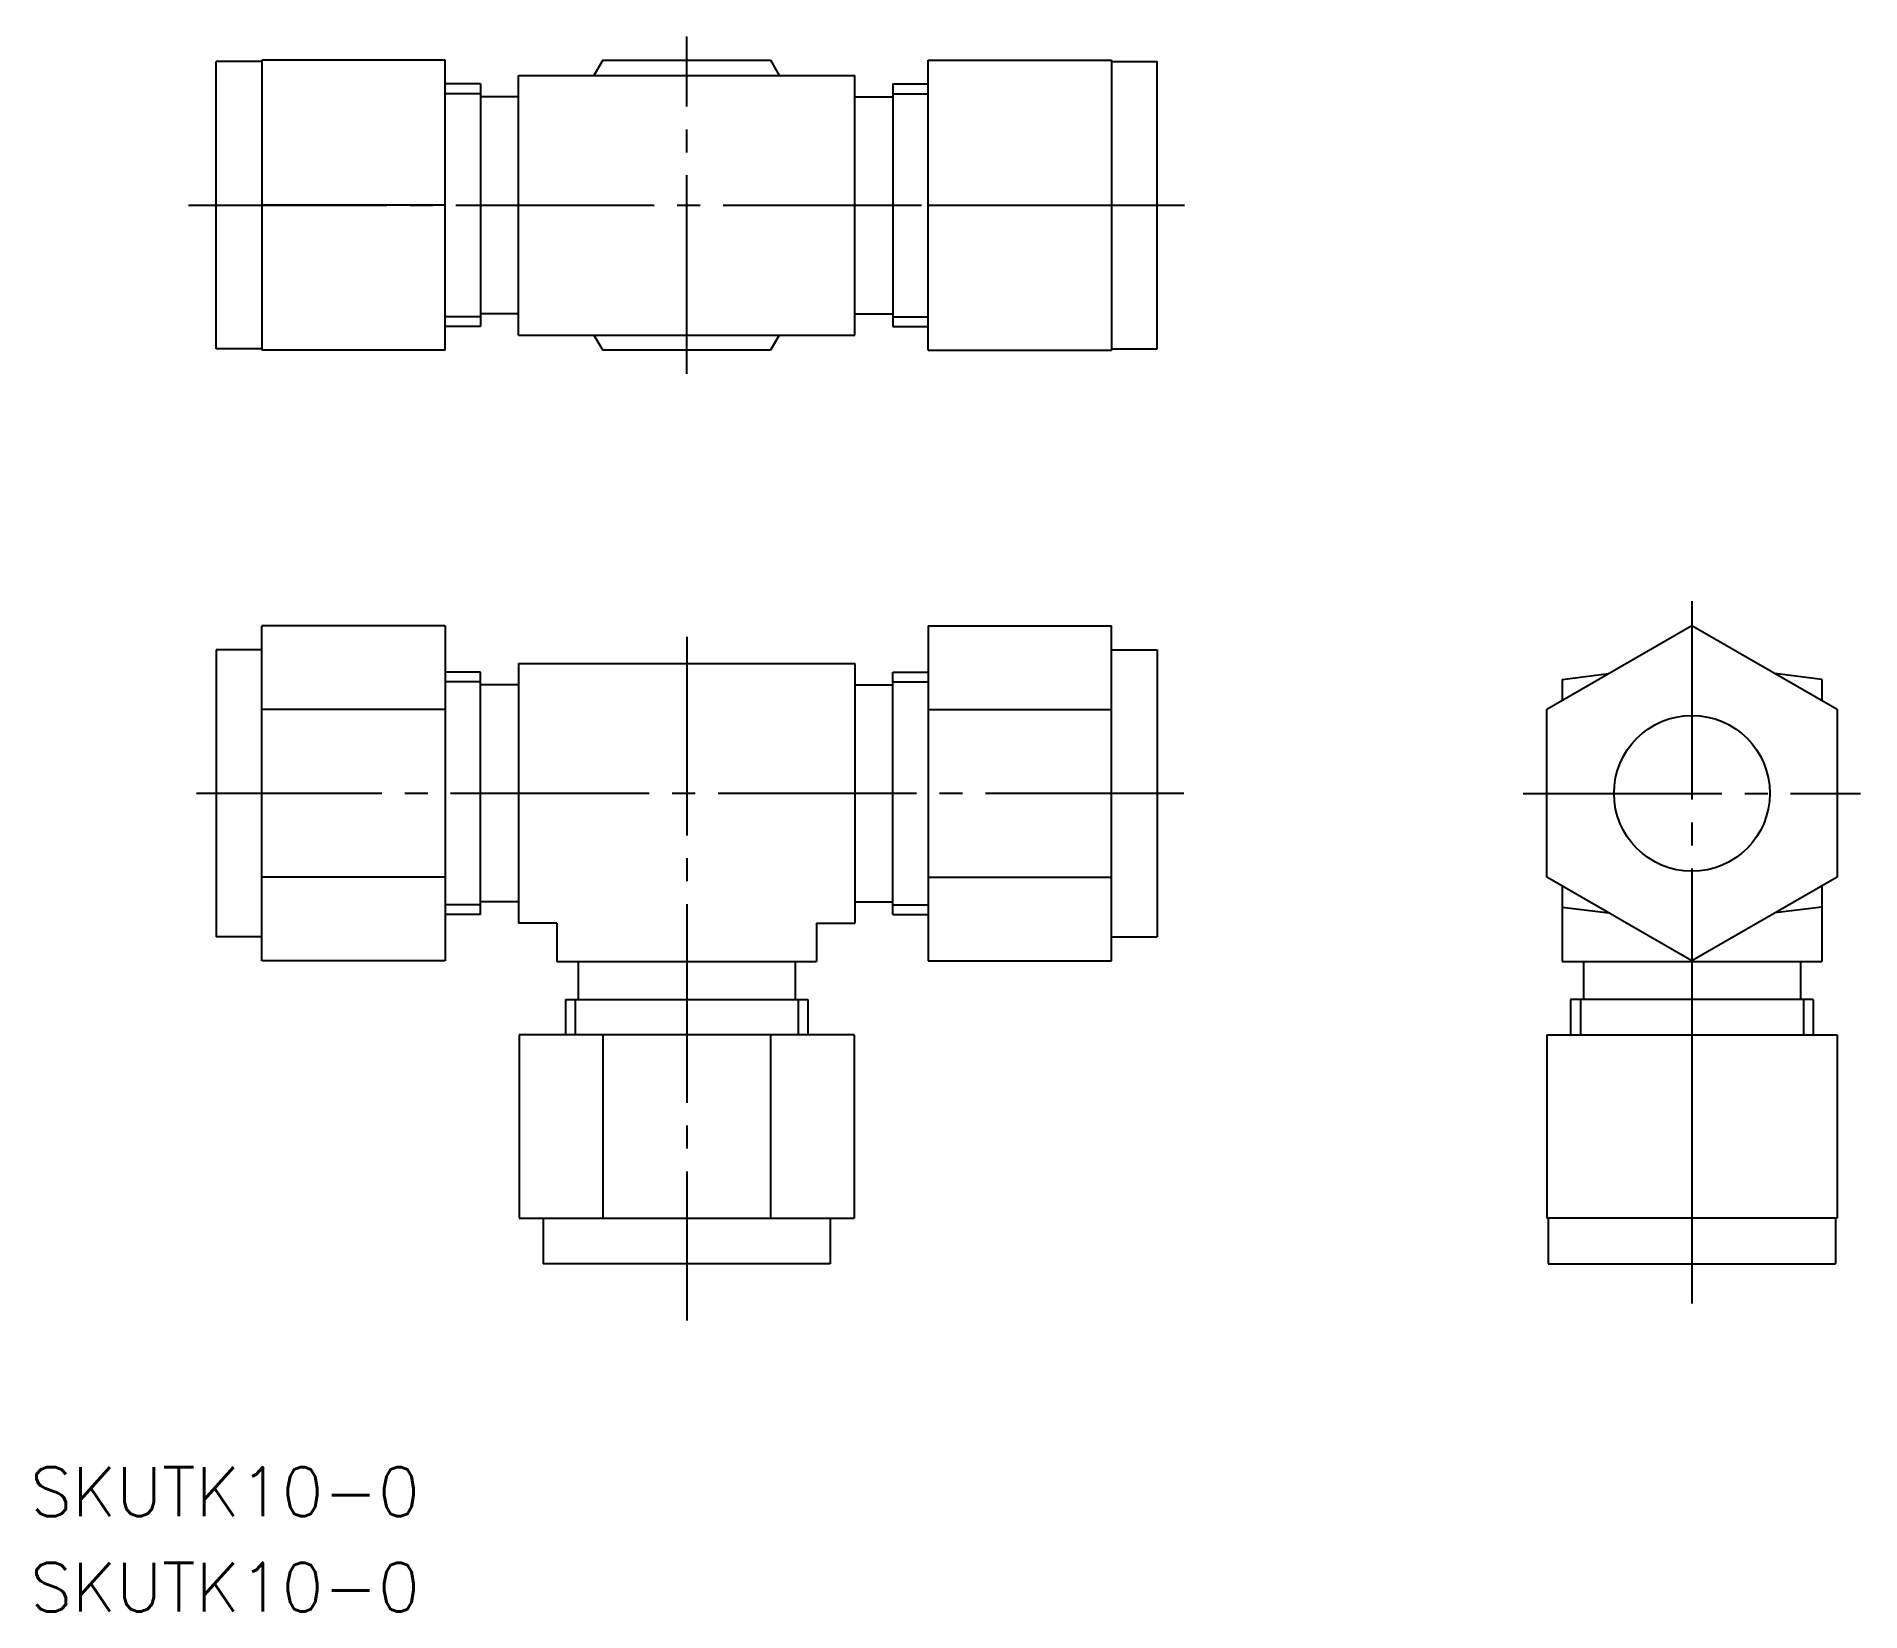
# Model space of a CAD drawing. Extents: x 76 to 196, y 55 to 158.
import ezdxf

# ---------------------------------------------------------------- set-up
doc = ezdxf.new("R2010")
doc.units = 0
doc.linetypes.add('CENTER', pattern=[17.5, 13, -1.5, 1.5, -1.5])
doc.layers.get('0').update_dxf_attribs({"linetype": 'CONTINUOUS'})
doc.layers.add('CENTER', color=1, linetype='CENTER')
doc.styles.get("Standard").update_dxf_attribs({"font": 'txt.shx', "bigfont": 'extfont.shx'})

msp = doc.modelspace()

# ---------------------------------------------------------------- linework, layer by layer
at = {"color": 7, "linetype": 'CONTINUOUS'}
for p, q in [((88.18, 137.7), (88.18, 156.5)), ((91.18, 156.5), (88.18, 156.5)), ((103.18, 156.6), (91.18, 156.6)), ((91.18, 156.6), (91.18, 137.6)), ((103.18, 137.6), (103.18, 156.6)), ((113.49, 156.6), (112.91, 155.6)), ((113.49, 156.6), (124.46, 156.6)), ((124.46, 156.6), (125.04, 155.6)), ((134.78, 137.6), (134.78, 156.6)), ((134.78, 156.6), (146.78, 156.6)), ((146.78, 156.6), (146.78, 137.6)), ((146.78, 156.5), (149.78, 156.5)), ((149.78, 137.7), (149.78, 156.5)), ((107.98, 138.6), (107.98, 155.6)), ((107.98, 155.6), (129.98, 155.6)), ((129.98, 138.6), (129.98, 155.6)), ((105.48, 155.04), (103.18, 155.04)), ((105.48, 155.04), (105.48, 139.17)), ((107.98, 154.2), (105.48, 154.2)), ((129.98, 154.2), (132.48, 154.2)), ((132.48, 155.04), (132.48, 139.17)), ((132.48, 155.04), (134.78, 155.04)), ((103.18, 147.1), (91.18, 147.1)), ((134.78, 147.1), (146.78, 147.1)), ((107.98, 140), (105.48, 140)), ((129.98, 140), (132.48, 140)), ((105.48, 139.17), (103.18, 139.17)), ((107.98, 138.6), (129.98, 138.6)), ((112.91, 138.6), (113.49, 137.6)), ((125.04, 138.6), (124.46, 137.6)), ((132.48, 139.17), (134.78, 139.17)), ((91.18, 137.7), (88.18, 137.7)), ((103.18, 137.6), (91.18, 137.6)), ((124.46, 137.6), (113.49, 137.6)), ((134.78, 137.6), (146.78, 137.6)), ((146.78, 137.7), (149.78, 137.7)), ((103.18, 119.57), (91.18, 119.57)), ((91.18, 97.64), (91.18, 119.57)), ((103.18, 119.57), (103.18, 97.64)), ((134.78, 119.57), (134.78, 97.64)), ((134.78, 119.57), (146.78, 119.57)), ((146.78, 97.64), (146.78, 119.57)), ((184.78, 119.57), (175.28, 114.09)), ((194.28, 114.09), (184.78, 119.57)), ((88.18, 118), (88.18, 99.2)), ((91.18, 118), (88.18, 118)), ((107.98, 117.1), (107.98, 100.1)), ((107.98, 117.1), (129.98, 117.1)), ((129.98, 117.1), (129.98, 100.1)), ((146.78, 118), (149.78, 118)), ((149.78, 118), (149.78, 99.2)), ((105.48, 116.54), (103.18, 116.54)), ((105.48, 100.67), (105.48, 116.54)), ((132.48, 100.67), (132.48, 116.54)), ((132.48, 116.54), (134.78, 116.54)), ((176.28, 116.06), (179.34, 116.44)), ((176.28, 116.06), (176.28, 114.67)), ((193.28, 116.06), (190.21, 116.44)), ((193.28, 116.06), (193.28, 114.67)), ((107.98, 115.7), (105.48, 115.7)), ((129.98, 115.7), (132.48, 115.7)), ((103.18, 114.09), (91.18, 114.09)), ((134.78, 114.09), (146.78, 114.09)), ((175.28, 103.12), (175.28, 114.09)), ((194.28, 114.09), (194.28, 103.12)), ((103.18, 103.12), (91.18, 103.12)), ((134.78, 103.12), (146.78, 103.12)), ((184.78, 97.64), (175.28, 103.12)), ((194.28, 103.12), (184.78, 97.64)), ((107.98, 101.5), (105.48, 101.5)), ((129.98, 101.5), (132.48, 101.5)), ((176.28, 102.54), (176.28, 97.6)), ((193.28, 102.54), (193.28, 97.6)), ((105.48, 100.67), (103.18, 100.67)), ((132.48, 100.67), (134.78, 100.67)), ((176.28, 101.15), (179.34, 100.77)), ((193.28, 101.15), (190.21, 100.77)), ((91.18, 99.2), (88.18, 99.2)), ((110.48, 100.1), (107.98, 100.1)), ((110.48, 100.1), (110.48, 97.6)), ((127.48, 100.1), (127.48, 97.6)), ((127.48, 100.1), (129.98, 100.1)), ((146.78, 99.2), (149.78, 99.2)), ((103.18, 97.64), (91.18, 97.64)), ((110.48, 97.6), (127.48, 97.6)), ((111.88, 97.6), (111.88, 95.1)), ((126.08, 97.6), (126.08, 95.1)), ((134.78, 97.64), (146.78, 97.64)), ((176.28, 97.6), (193.28, 97.6)), ((177.68, 97.6), (177.68, 95.1)), ((191.88, 97.6), (191.88, 95.1)), ((111.04, 95.1), (111.04, 92.8)), ((111.04, 95.1), (126.91, 95.1)), ((126.91, 95.1), (126.91, 92.8)), ((176.84, 95.1), (176.84, 92.8)), ((192.71, 95.1), (176.84, 95.1)), ((192.71, 95.1), (192.71, 92.8)), ((129.95, 92.8), (108.01, 92.8)), ((108.01, 92.8), (108.01, 80.8)), ((113.49, 92.8), (113.49, 80.8)), ((124.46, 92.8), (124.46, 80.8)), ((129.95, 92.8), (129.95, 80.8)), ((175.28, 92.8), (175.28, 80.8)), ((175.28, 92.8), (194.28, 92.8)), ((184.78, 92.8), (184.78, 80.8)), ((194.28, 92.8), (194.28, 80.8)), ((108.01, 80.8), (129.95, 80.8)), ((109.58, 80.8), (109.58, 77.8)), ((128.38, 80.8), (128.38, 77.8)), ((194.28, 80.8), (175.28, 80.8)), ((175.38, 80.8), (175.38, 77.8)), ((194.18, 80.8), (194.18, 77.8)), ((128.38, 77.8), (109.58, 77.8)), ((175.38, 77.8), (194.18, 77.8))]:
    msp.add_line(p, q, dxfattribs=at)
at = {"color": 3, "linetype": 'CONTINUOUS'}
for p, q in [((105.48, 154.4), (103.18, 154.4)), ((132.48, 154.4), (134.78, 154.4)), ((105.48, 139.8), (103.18, 139.8)), ((132.48, 139.8), (134.78, 139.8)), ((105.48, 115.9), (103.18, 115.9)), ((132.48, 115.9), (134.78, 115.9)), ((105.48, 101.3), (103.18, 101.3)), ((132.48, 101.3), (134.78, 101.3)), ((111.68, 95.1), (111.68, 92.8)), ((126.28, 95.1), (126.28, 92.8)), ((177.48, 95.1), (177.48, 92.8)), ((192.08, 95.1), (192.08, 92.8))]:
    msp.add_line(p, q, dxfattribs=at)
at = {"color": 7, "linetype": 'CONTINUOUS'}
msp.add_circle((184.78, 108.6), 5.1, dxfattribs=at)
at = {"layer": 'CENTER', "color": 1, "linetype": 'CENTER'}
for p, q in [((118.98, 136.06), (118.98, 158.14)), ((86.36, 147.1), (151.56, 147.1)), ((184.78, 121.19), (184.78, 75.2)), ((118.98, 118.85), (118.98, 74.1)), ((151.53, 108.6), (86.89, 108.6)), ((173.74, 108.6), (195.82, 108.6))]:
    msp.add_line(p, q, dxfattribs=at)

# ---------------------------------------------------------------- texts
at = {"color": 7, "linetype": 'CONTINUOUS'}
for p in [(76.01, 61.29), (76.01, 55.04)]:
    msp.add_text('SKUTK10-0', height=3.2, dxfattribs=at).set_placement(p)

doc.saveas('drawing.dxf')
